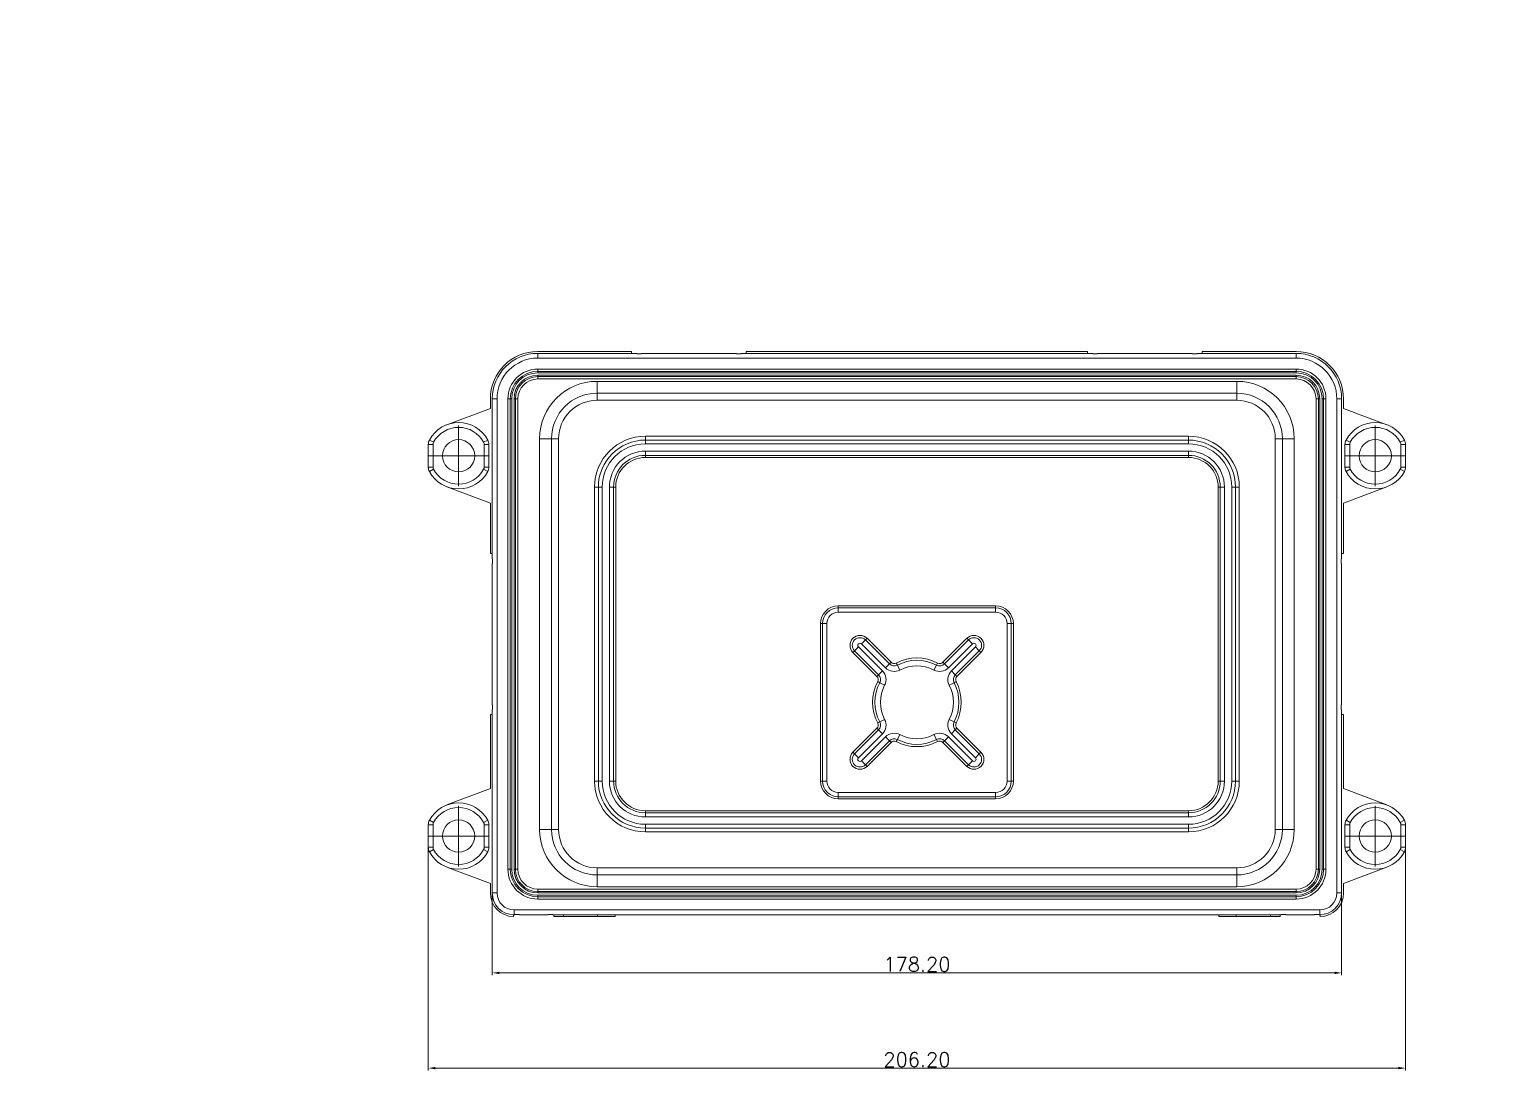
# Model space of a CAD drawing. Header units: millimetres. Extents: x -894 to 2281, y 379 to 1725.
# Drawn here: x 1574.9 to 1885.9, y 1086 to 1308.5 of the extents above; entities that cross this region are included whole.
import ezdxf
from ezdxf.lldxf.tags import DXFTag

# ---------------------------------------------------------------- set-up
doc = ezdxf.new("R2010")
doc.units = ezdxf.units.MM
for name, color, linetype, true_color in [('1', 7, 'Continuous', 0xffffff), ('6', 7, 'Continuous', 0xffffff), ('7', 7, 'Continuous', 0xffffff), ('Top', 7, 'Continuous', 0xffffff)]:
    doc.layers.add(name, color=color, linetype=linetype, true_color=true_color)
doc.layers.add('尺寸线层', color=3, linetype='Continuous')
doc.styles.get("Standard").update_dxf_attribs({"font": 'txt', "bigfont": 'gbcbig.shx'})
doc.styles.add('标准', font='txt.shx')
tags = doc.linetypes.add('PHANTOM', pattern=[50.5, 18, -6.5, 6.5, -6.5, 6.5, -6.5]).pattern_tags.tags
tags[14:15] = [DXFTag(74, 4), DXFTag(75, 0), DXFTag(340, '0'), DXFTag(46, 0.0), DXFTag(50, 0.0), DXFTag(44, 0.0), DXFTag(45, 0.0)]
tags[12:13] = [DXFTag(74, 4), DXFTag(75, 0), DXFTag(340, '0'), DXFTag(46, 0.0), DXFTag(50, 0.0), DXFTag(44, 0.0), DXFTag(45, 0.0)]
tags[10:11] = [DXFTag(74, 4), DXFTag(75, 0), DXFTag(340, '0'), DXFTag(46, 0.0), DXFTag(50, 0.0), DXFTag(44, 0.0), DXFTag(45, 0.0)]
tags[8:9] = [DXFTag(74, 4), DXFTag(75, 0), DXFTag(340, '0'), DXFTag(46, 0.0), DXFTag(50, 0.0), DXFTag(44, 0.0), DXFTag(45, 0.0)]
tags[6:7] = [DXFTag(74, 4), DXFTag(75, 0), DXFTag(340, '0'), DXFTag(46, 0.0), DXFTag(50, 0.0), DXFTag(44, 0.0), DXFTag(45, 0.0)]
tags[4:5] = [DXFTag(74, 4), DXFTag(75, 0), DXFTag(340, '0'), DXFTag(46, 0.0), DXFTag(50, 0.0), DXFTag(44, 0.0), DXFTag(45, 0.0)]
doc.dimstyles.get("Standard").update_dxf_attribs({"dimtxt": 3, "dimasz": 1.5, "dimexe": 0.5, "dimexo": 0.05, "dimgap": 0.3, "dimtad": 1, "dimtih": 1, "dimtoh": 1, "dimzin": 0, "dimdsep": 46, "dimtxsty": 'Standard', "dimcen": 0.09, "dimadec": 1, "dimazin": 0, "dimtfac": 1, "dimtmove": 0, "dimatfit": 3, "dimfxl": 1, "dimtolj": 1, "dimtzin": 0, "dimlwd": 13, "dimlwe": 13, "dimarcsym": 0})
doc.dimstyles.new('小粟', dxfattribs={"dimtxt": 2.5, "dimasz": 1.5, "dimexe": 1, "dimexo": 0.05, "dimgap": 0.3, "dimtad": 1, "dimzin": 0, "dimdsep": 46, "dimtxsty": 'Standard', "dimcen": 0.09, "dimadec": 1, "dimazin": 0, "dimtfac": 1, "dimtmove": 0, "dimatfit": 3, "dimfxl": 1, "dimtolj": 1, "dimtzin": 0, "dimlwd": 13, "dimlwe": 13, "dimarcsym": 0})
doc.dimstyles.new('小粟 Standard', dxfattribs={"dimtxt": 3, "dimasz": 1.5, "dimexe": 1, "dimexo": 0.05, "dimgap": 0.3, "dimtad": 1, "dimzin": 0, "dimdsep": 46, "dimtxsty": 'Standard', "dimcen": 0.09, "dimadec": 1, "dimazin": 0, "dimtfac": 1, "dimtmove": 0, "dimatfit": 3, "dimfxl": 1, "dimtolj": 1, "dimtzin": 0, "dimlwd": 13, "dimlwe": 13, "dimarcsym": 0})

# ---------------------------------------------------------------- blocks, each defined once
blk = doc.blocks.new('*D56')
at = {"layer": 'Defpoints', "color": 0}
for p in [(657.88, 1219.91), (776.28, 1219.91), (776.28, 1205.58), (1672.55, 1126.37), (1851.75, 1126.37), (1851.75, 1109.51)]:
    blk.add_point(p, dxfattribs=at)
at = {"layer": '尺寸线层', "color": 0, "lineweight": 13}
for p, q in [((657.88, 1219.86), (657.88, 1204.58)), ((776.28, 1219.86), (776.28, 1204.58)), ((659.38, 1205.58), (774.78, 1205.58)), ((1672.55, 1126.32), (1672.55, 1109.01)), ((1851.75, 1126.32), (1851.75, 1109.01)), ((1674.05, 1109.51), (1850.25, 1109.51))]:
    blk.add_line(p, q, dxfattribs=at)
at = {"layer": '尺寸线层', "color": 0}
for points in [[(659.38, 1205.83), (659.38, 1205.33), (657.88, 1205.58)], [(774.78, 1205.83), (774.78, 1205.33), (776.28, 1205.58)], [(1674.05, 1109.76), (1674.05, 1109.26), (1672.55, 1109.51)], [(1850.25, 1109.76), (1850.25, 1109.26), (1851.75, 1109.51)]]:
    blk.add_solid(points, dxfattribs=at)
at = {"layer": '尺寸线层', "color": 0, "insert": (717.08, 1207.38), "char_height": 3, "attachment_point": 5}
blk.add_mtext('\\A1;118.40', dxfattribs=at)
at = {"layer": '尺寸线层', "color": 0, "lineweight": -3, "insert": (1762.15, 1111.31), "char_height": 3, "attachment_point": 5, "style": '标准'}
blk.add_mtext('\\A1;178.20', dxfattribs=at)
blk = doc.blocks.new('*D57')
at = {"layer": 'Defpoints', "color": 0}
for p in [(-396.13, 1420.34), (-406.84, 1284.54), (-396.13, 1284.54), (1659.05, 1138.37), (1865.25, 1138.37), (1865.25, 1089.42)]:
    blk.add_point(p, dxfattribs=at)
at = {"layer": '尺寸线层', "color": 0, "lineweight": 13}
for p, q in [((-396.18, 1420.34), (-407.84, 1420.34)), ((-406.84, 1418.84), (-406.84, 1286.04)), ((-396.18, 1284.54), (-407.84, 1284.54)), ((1659.05, 1138.32), (1659.05, 1088.92)), ((1865.25, 1138.32), (1865.25, 1088.92)), ((1660.55, 1089.42), (1863.75, 1089.42))]:
    blk.add_line(p, q, dxfattribs=at)
at = {"layer": '尺寸线层', "color": 0}
for points in [[(-407.09, 1418.84), (-406.59, 1418.84), (-406.84, 1420.34)], [(-407.09, 1286.04), (-406.59, 1286.04), (-406.84, 1284.54)], [(1660.55, 1089.67), (1660.55, 1089.17), (1659.05, 1089.42)], [(1863.75, 1089.67), (1863.75, 1089.17), (1865.25, 1089.42)]]:
    blk.add_solid(points, dxfattribs=at)
at = {"layer": '尺寸线层', "color": 0, "insert": (-408.64, 1364.24), "char_height": 3, "attachment_point": 5, "rotation": 90}
blk.add_mtext('\\A1;135.80', dxfattribs=at)
at = {"layer": '尺寸线层', "color": 0, "lineweight": -3, "insert": (1762.15, 1091.22), "char_height": 3, "attachment_point": 5, "style": '标准'}
blk.add_mtext('\\A1;206.20', dxfattribs=at)
blk = doc.blocks.new('*D58')
at = {"layer": 'Defpoints', "color": 0}
for p in [(-289.53, 1433.19), (-289.53, 1271.69), (-235.71, 1271.69), (1837.75, 1057.52), (1825.85, 1020.72), (1880.08, 1020.72)]:
    blk.add_point(p, dxfattribs=at)
at = {"layer": '尺寸线层', "color": 0, "lineweight": 13}
for p, q in [((-289.48, 1433.19), (-234.71, 1433.19)), ((-235.71, 1431.69), (-235.71, 1273.19)), ((-289.48, 1271.69), (-234.71, 1271.69)), ((1837.8, 1057.52), (1881.08, 1057.52)), ((1880.08, 1056.02), (1880.08, 1022.22)), ((1825.9, 1020.72), (1881.08, 1020.72))]:
    blk.add_line(p, q, dxfattribs=at)
at = {"layer": '尺寸线层', "color": 0}
for points in [[(-235.96, 1431.69), (-235.46, 1431.69), (-235.71, 1433.19)], [(-235.96, 1273.19), (-235.46, 1273.19), (-235.71, 1271.69)], [(1879.83, 1056.02), (1880.33, 1056.02), (1880.08, 1057.52)], [(1879.83, 1022.22), (1880.33, 1022.22), (1880.08, 1020.72)]]:
    blk.add_solid(points, dxfattribs=at)
at = {"layer": '尺寸线层', "color": 0, "insert": (-237.51, 1352.44), "char_height": 3, "attachment_point": 5, "rotation": 90}
blk.add_mtext('\\A1;161.50', dxfattribs=at)
at = {"layer": '尺寸线层', "color": 0, "lineweight": -3, "insert": (1878.53, 1039.12), "char_height": 2.5, "attachment_point": 5, "rotation": 90, "style": '标准'}
blk.add_mtext('\\A1;36.80', dxfattribs=at)
blk = doc.blocks.new('*D59')
at = {"layer": 'Defpoints', "color": 0}
for p in [(-333.38, 1285.54), (-337.63, 1261.15), (-333.38, 1253.89), (1660.05, 1057.72), (1643.88, 1020.72), (1698.45, 1020.72)]:
    blk.add_point(p, dxfattribs=at)
at = {"layer": '尺寸线层', "color": 0, "lineweight": 13}
for p, q in [((-333.38, 1285.49), (-333.38, 1252.89)), ((-337.63, 1261.1), (-337.63, 1252.89)), ((-337.63, 1253.89), (-349.25, 1253.89)), ((-334.88, 1253.89), (-336.13, 1253.89)), ((1660, 1057.72), (1642.88, 1057.72)), ((1643.88, 1056.22), (1643.88, 1022.22)), ((1698.4, 1020.72), (1642.88, 1020.72))]:
    blk.add_line(p, q, dxfattribs=at)
at = {"layer": '尺寸线层', "color": 0}
for points in [[(-336.13, 1254.14), (-336.13, 1253.64), (-337.63, 1253.89)], [(-334.88, 1254.14), (-334.88, 1253.64), (-333.38, 1253.89)], [(1643.63, 1056.22), (1644.13, 1056.22), (1643.88, 1057.72)], [(1643.63, 1022.22), (1644.13, 1022.22), (1643.88, 1020.72)]]:
    blk.add_solid(points, dxfattribs=at)
at = {"layer": '尺寸线层', "color": 0, "insert": (-344.45, 1255.69), "char_height": 3, "attachment_point": 5}
blk.add_mtext('\\A1;4.25', dxfattribs=at)
at = {"layer": '尺寸线层', "color": 0, "lineweight": -3, "insert": (1642.33, 1039.22), "char_height": 2.5, "attachment_point": 5, "rotation": 90, "style": '标准'}
blk.add_mtext('\\A1;37.00', dxfattribs=at)
blk = doc.blocks.new('*D60')
at = {"layer": 'Defpoints', "color": 0}
for p in [(-332.98, 1276.84), (-337.63, 1262.26), (-332.98, 1241.98), (1932.55, 1240.17), (1908.38, 1121.77), (1932.55, 1121.77)]:
    blk.add_point(p, dxfattribs=at)
at = {"layer": '尺寸线层', "color": 0, "lineweight": 13}
for p, q in [((-332.98, 1276.79), (-332.98, 1240.98)), ((-337.63, 1262.21), (-337.63, 1240.98)), ((-337.63, 1241.98), (-350.3, 1241.98)), ((-334.48, 1241.98), (-336.13, 1241.98)), ((1932.5, 1240.17), (1907.38, 1240.17)), ((1908.38, 1238.67), (1908.38, 1123.27)), ((1932.5, 1121.77), (1907.38, 1121.77))]:
    blk.add_line(p, q, dxfattribs=at)
at = {"layer": '尺寸线层', "color": 0}
for points in [[(-336.13, 1242.23), (-336.13, 1241.73), (-337.63, 1241.98)], [(-334.48, 1242.23), (-334.48, 1241.73), (-332.98, 1241.98)], [(1908.13, 1238.67), (1908.63, 1238.67), (1908.38, 1240.17)], [(1908.13, 1123.27), (1908.63, 1123.27), (1908.38, 1121.77)]]:
    blk.add_solid(points, dxfattribs=at)
at = {"layer": '尺寸线层', "color": 0, "insert": (-345.5, 1243.78), "char_height": 3, "attachment_point": 5}
blk.add_mtext('\\A1;4.65', dxfattribs=at)
at = {"layer": '尺寸线层', "color": 0, "lineweight": -3, "insert": (1906.83, 1180.97), "char_height": 2.5, "attachment_point": 5, "rotation": 90, "style": '标准'}
blk.add_mtext('\\A1;118.40', dxfattribs=at)
blk = doc.blocks.new('*D61')
at = {"layer": 'Defpoints', "color": 0}
for p in [(-300.03, 1457.66), (-300.03, 1449.14), (-337.63, 1442.65), (1938.05, 1240.57), (1963.25, 1121.37), (1973.87, 1121.37)]:
    blk.add_point(p, dxfattribs=at)
at = {"layer": '尺寸线层', "color": 0, "lineweight": 13}
for p, q in [((-337.63, 1442.7), (-337.63, 1458.66)), ((-300.03, 1449.19), (-300.03, 1458.66)), ((-336.13, 1457.66), (-301.53, 1457.66)), ((1938.1, 1240.57), (1974.87, 1240.57)), ((1973.87, 1239.07), (1973.87, 1122.87)), ((1963.3, 1121.37), (1974.87, 1121.37))]:
    blk.add_line(p, q, dxfattribs=at)
at = {"layer": '尺寸线层', "color": 0}
for points in [[(-336.13, 1457.91), (-336.13, 1457.41), (-337.63, 1457.66)], [(-301.53, 1457.91), (-301.53, 1457.41), (-300.03, 1457.66)], [(1973.62, 1239.07), (1974.12, 1239.07), (1973.87, 1240.57)], [(1973.62, 1122.87), (1974.12, 1122.87), (1973.87, 1121.37)]]:
    blk.add_solid(points, dxfattribs=at)
at = {"layer": '尺寸线层', "color": 0, "insert": (-318.83, 1459.46), "char_height": 3, "attachment_point": 5, "style": '标准'}
blk.add_mtext('\\A1;37.60%%P0.15', dxfattribs=at)
at = {"layer": '尺寸线层', "color": 0, "lineweight": -3, "insert": (1972.32, 1180.97), "char_height": 2.5, "attachment_point": 5, "rotation": 90, "style": '标准'}
blk.add_mtext('\\A1;119.20', dxfattribs=at)

msp = doc.modelspace()

# ---------------------------------------------------------------- linework, layer by layer
at = {"layer": '1', "color": 5, "linetype": 'PHANTOM', "lineweight": 13, "ltscale": 0.16}
for p, q in [((1659.048, 1218.574), (1671.848, 1218.574)), ((1852.448, 1218.574), (1865.248, 1218.574)), ((1659.048, 1138.374), (1671.848, 1138.374)), ((1852.448, 1138.374), (1865.248, 1138.374))]:
    msp.add_line(p, q, dxfattribs=at)
at = {"layer": '6', "color": 7, "linetype": 'Continuous', "lineweight": 20}
for p, q in [((1701.948, 1240.574), (1682.148, 1240.574)), ((1701.948, 1240.574), (1701.948, 1240.174)), ((1726.148, 1240.174), (1726.148, 1240.574)), ((1726.148, 1240.574), (1798.148, 1240.574)), ((1798.148, 1240.174), (1798.148, 1240.574)), ((1822.348, 1240.574), (1822.348, 1240.174)), ((1822.348, 1240.574), (1842.148, 1240.574)), ((1672.148, 1228.574), (1662.983, 1225.126)), ((1672.148, 1230.574), (1672.148, 1228.574)), ((1852.148, 1230.574), (1852.148, 1228.574)), ((1852.148, 1228.574), (1861.313, 1225.126)), ((1659.048, 1216.199), (1659.048, 1220.949)), ((1671.848, 1220.949), (1671.848, 1216.199)), ((1852.448, 1216.199), (1852.448, 1220.949)), ((1865.248, 1220.949), (1865.248, 1216.199)), ((1662.983, 1212.022), (1672.148, 1208.574)), ((1861.313, 1212.022), (1852.148, 1208.574)), ((1672.148, 1208.574), (1672.148, 1197.974)), ((1852.148, 1208.574), (1852.148, 1197.974)), ((1672.548, 1197.974), (1672.148, 1197.974)), ((1851.748, 1197.974), (1852.148, 1197.974)), ((1672.148, 1163.974), (1672.148, 1148.374)), ((1672.548, 1163.974), (1672.148, 1163.974)), ((1851.748, 1163.974), (1852.148, 1163.974)), ((1852.148, 1163.974), (1852.148, 1148.374)), ((1662.983, 1144.926), (1672.148, 1148.374)), ((1861.313, 1144.926), (1852.148, 1148.374)), ((1659.048, 1135.999), (1659.048, 1140.749)), ((1671.848, 1140.749), (1671.848, 1135.999)), ((1852.448, 1135.999), (1852.448, 1140.749)), ((1865.248, 1140.749), (1865.248, 1135.999)), ((1672.148, 1128.374), (1662.983, 1131.822)), ((1852.148, 1128.374), (1861.313, 1131.822)), ((1672.148, 1128.374), (1672.148, 1126.373)), ((1852.148, 1128.374), (1852.148, 1126.373)), ((1677.048, 1121.374), (1677.048, 1121.775)), ((1685.507, 1121.374), (1685.507, 1121.774)), ((1687.569, 1121.374), (1685.507, 1121.374)), ((1687.569, 1121.374), (1687.569, 1121.774)), ((1687.569, 1121.374), (1694.783, 1121.374)), ((1694.783, 1121.374), (1694.783, 1121.774)), ((1694.783, 1121.374), (1698.448, 1121.374)), ((1698.448, 1121.374), (1698.448, 1121.774)), ((1825.848, 1121.374), (1825.848, 1121.774)), ((1829.513, 1121.374), (1825.848, 1121.374)), ((1829.513, 1121.374), (1829.513, 1121.774)), ((1836.727, 1121.374), (1829.513, 1121.374)), ((1836.727, 1121.374), (1836.727, 1121.774)), ((1836.727, 1121.374), (1838.789, 1121.374)), ((1838.789, 1121.374), (1838.789, 1121.774)), ((1847.248, 1121.374), (1847.248, 1121.775))]:
    msp.add_line(p, q, dxfattribs=at)
at = {"layer": '6', "color": 155, "linetype": 'Continuous', "lineweight": 13}
for p, q in [((1659.048, 1220.949), (1660.048, 1220.949)), ((1659.288, 1221.899), (1660.168, 1221.424)), ((1660.048, 1220.949), (1660.048, 1216.199)), ((1671.608, 1221.899), (1670.728, 1221.424)), ((1670.848, 1216.199), (1670.848, 1220.949)), ((1670.848, 1220.949), (1671.848, 1220.949)), ((1853.448, 1220.949), (1852.448, 1220.949)), ((1852.688, 1221.899), (1853.568, 1221.424)), ((1853.448, 1220.949), (1853.448, 1216.199)), ((1865.008, 1221.899), (1864.128, 1221.424)), ((1864.248, 1216.199), (1864.248, 1220.949)), ((1865.248, 1220.949), (1864.248, 1220.949)), ((1659.048, 1216.199), (1660.048, 1216.199)), ((1670.848, 1216.199), (1671.848, 1216.199)), ((1853.448, 1216.199), (1852.448, 1216.199)), ((1865.248, 1216.199), (1864.248, 1216.199)), ((1659.288, 1215.249), (1660.168, 1215.724)), ((1671.608, 1215.249), (1670.728, 1215.724)), ((1852.688, 1215.249), (1853.568, 1215.724)), ((1865.008, 1215.249), (1864.128, 1215.724)), ((1659.288, 1141.699), (1660.168, 1141.224)), ((1671.608, 1141.699), (1670.728, 1141.224)), ((1852.688, 1141.699), (1853.568, 1141.224)), ((1865.008, 1141.699), (1864.128, 1141.224)), ((1659.048, 1140.749), (1660.048, 1140.749)), ((1660.048, 1140.749), (1660.048, 1135.999)), ((1670.848, 1135.999), (1670.848, 1140.749)), ((1670.848, 1140.749), (1671.848, 1140.749)), ((1852.448, 1140.749), (1853.448, 1140.749)), ((1853.448, 1140.749), (1853.448, 1135.999)), ((1864.248, 1135.999), (1864.248, 1140.749)), ((1864.248, 1140.749), (1865.248, 1140.749)), ((1659.048, 1135.999), (1660.048, 1135.999)), ((1659.288, 1135.049), (1660.168, 1135.524)), ((1671.608, 1135.049), (1670.728, 1135.524)), ((1670.848, 1135.999), (1671.848, 1135.999)), ((1852.448, 1135.999), (1853.448, 1135.999)), ((1852.688, 1135.049), (1853.568, 1135.524)), ((1865.008, 1135.049), (1864.128, 1135.524)), ((1864.248, 1135.999), (1865.248, 1135.999))]:
    msp.add_line(p, q, dxfattribs=at)
at = {"layer": '6', "color": 7, "linetype": 'Continuous', "lineweight": 20, "extrusion": (0, 0, -1)}
for centre in [(-1665.448, 1218.574), (-1858.848, 1138.374)]:
    msp.add_circle(centre, 3.4, dxfattribs=at)
at = {"layer": '6', "color": 7, "linetype": 'Continuous', "lineweight": 20}
for centre in [(1858.848, 1218.574), (1665.448, 1138.374)]:
    msp.add_circle(centre, 3.4, dxfattribs=at)
for centre, radius, start, end in [((1682.148, 1230.574), 10, 90, 180), ((1842.148, 1230.574), 10, 0, 90), ((1677.148, 1126.373), 5, 180, 268.85401), ((1847.148, 1126.373), 5, 271.14599, 0)]:
    msp.add_arc(centre, radius, start, end, dxfattribs=at)
at = {"layer": '6', "color": 7, "linetype": 'Continuous', "lineweight": 20, "extrusion": (0, 0, -1)}
for centre, radius, start, end in [((-1665.448, 1218.574), 7, 28.35764, 151.64236), ((-1858.848, 1218.574), 7, 28.35764, 151.64236), ((-1661.048, 1220.949), 2, 0, 28.35764), ((-1669.848, 1220.949), 2, 151.64236, 180), ((-1854.448, 1220.949), 2, 0, 28.35764), ((-1863.248, 1220.949), 2, 151.64236, 180), ((-1661.048, 1216.199), 2, 331.64236, 0), ((-1669.848, 1216.199), 2, 180, 208.35764), ((-1854.448, 1216.199), 2, 331.64236, 0), ((-1863.248, 1216.199), 2, 180, 208.35764), ((-1665.448, 1218.574), 7, 208.35764, 331.64236), ((-1858.848, 1218.574), 7, 208.35764, 331.64236), ((-1665.448, 1138.374), 7, 28.35764, 151.64236), ((-1858.848, 1138.374), 7, 28.35764, 151.64236), ((-1661.048, 1140.749), 2, 0, 28.35764), ((-1669.848, 1140.749), 2, 151.64236, 180), ((-1854.448, 1140.749), 2, 0, 28.35764), ((-1863.248, 1140.749), 2, 151.64236, 180), ((-1661.048, 1135.999), 2, 331.64236, 0), ((-1669.848, 1135.999), 2, 180, 208.35764), ((-1854.448, 1135.999), 2, 331.64236, 0), ((-1863.248, 1135.999), 2, 180, 208.35764), ((-1665.448, 1138.374), 7, 208.35764, 331.64236), ((-1858.848, 1138.374), 7, 208.35764, 331.64236)]:
    msp.add_arc(centre, radius, start, end, dxfattribs=at)
at = {"layer": '6', "color": 155, "linetype": 'Continuous', "lineweight": 13}
for centre, radius, start, end in [((1665.448, 1218.574), 6, 28.35764, 151.64236), ((1858.848, 1218.574), 6, 28.35764, 151.64236), ((1661.048, 1220.949), 1, 151.64236, 180), ((1669.848, 1220.949), 1, 0, 28.35764), ((1854.448, 1220.949), 1, 151.64236, 180), ((1863.248, 1220.949), 1, 0, 28.35764), ((1661.048, 1216.199), 1, 180, 208.35764), ((1669.848, 1216.199), 1, 331.64236, 0), ((1854.448, 1216.199), 1, 180, 208.35764), ((1863.248, 1216.199), 1, 331.64236, 0), ((1665.448, 1218.574), 6, 208.35764, 331.64236), ((1858.848, 1218.574), 6, 208.35764, 331.64236), ((1665.448, 1138.374), 6, 28.35764, 151.64236), ((1858.848, 1138.374), 6, 28.35764, 151.64236), ((1661.048, 1140.749), 1, 151.64236, 180), ((1669.848, 1140.749), 1, 0, 28.35764), ((1854.448, 1140.749), 1, 151.64236, 180), ((1863.248, 1140.749), 1, 0, 28.35764), ((1661.048, 1135.999), 1, 180, 208.35764), ((1665.448, 1138.374), 6, 208.35764, 331.64236), ((1669.848, 1135.999), 1, 331.64236, 0), ((1854.448, 1135.999), 1, 180, 208.35764), ((1858.848, 1138.374), 6, 208.35764, 331.64236), ((1863.248, 1135.999), 1, 331.64236, 0)]:
    msp.add_arc(centre, radius, start, end, dxfattribs=at)
at = {"layer": '7', "color": 155, "linetype": 'Continuous', "lineweight": 13}
for p, q in [((1682.148, 1239.174), (1682.148, 1240.174)), ((1842.148, 1239.174), (1682.148, 1239.174)), ((1842.148, 1239.174), (1842.148, 1240.174)), ((1682.148, 1236.374), (1682.148, 1236.874)), ((1682.148, 1236.874), (1842.148, 1236.874)), ((1682.148, 1236.074), (1682.148, 1236.374)), ((1842.148, 1236.074), (1682.148, 1236.074)), ((1682.148, 1235.274), (1682.148, 1235.574)), ((1682.148, 1235.574), (1842.148, 1235.574)), ((1682.148, 1235.274), (1682.148, 1234.774)), ((1842.148, 1234.774), (1682.148, 1234.774)), ((1842.148, 1236.374), (1842.148, 1236.874)), ((1842.148, 1236.074), (1842.148, 1236.374)), ((1842.148, 1235.274), (1842.148, 1235.574)), ((1842.148, 1235.274), (1842.148, 1234.774)), ((1694.648, 1231.774), (1694.648, 1234.274)), ((1694.648, 1234.274), (1829.648, 1234.274)), ((1694.648, 1230.274), (1694.648, 1231.774)), ((1829.648, 1231.774), (1829.648, 1234.274)), ((1829.648, 1230.274), (1829.648, 1231.774)), ((1672.548, 1230.574), (1673.548, 1230.574)), ((1673.548, 1126.374), (1673.548, 1230.574)), ((1675.848, 1230.574), (1675.848, 1131.374)), ((1676.348, 1230.574), (1675.848, 1230.574)), ((1676.648, 1230.574), (1676.348, 1230.574)), ((1676.648, 1131.374), (1676.648, 1230.574)), ((1677.148, 1230.574), (1677.148, 1131.374)), ((1677.448, 1230.574), (1677.148, 1230.574)), ((1677.448, 1230.574), (1677.948, 1230.574)), ((1677.948, 1131.374), (1677.948, 1230.574)), ((1829.648, 1230.274), (1694.648, 1230.274)), ((1846.348, 1131.374), (1846.348, 1230.574)), ((1846.848, 1230.574), (1846.348, 1230.574)), ((1846.848, 1230.574), (1847.148, 1230.574)), ((1847.148, 1230.574), (1847.148, 1131.374)), ((1847.648, 1131.374), (1847.648, 1230.574)), ((1847.648, 1230.574), (1847.948, 1230.574)), ((1847.948, 1230.574), (1848.448, 1230.574)), ((1848.448, 1230.574), (1848.448, 1131.374)), ((1850.748, 1126.374), (1850.748, 1230.574)), ((1851.748, 1230.574), (1850.748, 1230.574)), ((1704.848, 1221.894), (1704.848, 1222.694)), ((1704.848, 1222.694), (1819.448, 1222.694)), ((1819.448, 1221.894), (1819.448, 1222.694)), ((1682.548, 1222.174), (1682.548, 1139.774)), ((1682.548, 1222.174), (1685.048, 1222.174)), ((1686.548, 1222.174), (1685.048, 1222.174)), ((1686.548, 1139.774), (1686.548, 1222.174)), ((1704.848, 1221.094), (1704.848, 1221.894)), ((1819.448, 1221.894), (1704.848, 1221.894)), ((1819.448, 1221.094), (1704.848, 1221.094)), ((1704.848, 1218.669), (1704.848, 1219.554)), ((1704.848, 1219.554), (1819.448, 1219.554)), ((1819.448, 1221.094), (1819.448, 1221.894)), ((1819.448, 1218.669), (1819.448, 1219.554)), ((1837.748, 1139.774), (1837.748, 1222.174)), ((1837.748, 1222.174), (1839.248, 1222.174)), ((1841.748, 1222.174), (1839.248, 1222.174)), ((1841.748, 1222.174), (1841.748, 1139.774)), ((1704.848, 1218.669), (1704.848, 1218.227)), ((1704.848, 1218.669), (1819.448, 1218.669)), ((1819.448, 1218.227), (1704.848, 1218.227)), ((1819.448, 1218.669), (1819.448, 1218.227)), ((1694.128, 1211.974), (1694.128, 1149.974)), ((1694.928, 1211.974), (1694.128, 1211.974)), ((1694.928, 1149.974), (1694.928, 1211.974)), ((1694.928, 1211.974), (1695.728, 1211.974)), ((1695.728, 1149.974), (1695.728, 1211.974)), ((1697.268, 1211.974), (1697.268, 1149.974)), ((1697.268, 1211.974), (1698.153, 1211.974)), ((1698.153, 1211.974), (1698.153, 1149.974)), ((1698.153, 1211.974), (1698.595, 1211.974)), ((1698.595, 1149.974), (1698.595, 1211.974)), ((1825.701, 1149.974), (1825.701, 1211.974)), ((1826.144, 1211.974), (1825.701, 1211.974)), ((1826.144, 1211.974), (1826.144, 1149.974)), ((1827.028, 1211.974), (1826.144, 1211.974)), ((1827.028, 1211.974), (1827.028, 1149.974)), ((1828.568, 1149.974), (1828.568, 1211.974)), ((1829.368, 1211.974), (1828.568, 1211.974)), ((1829.368, 1149.974), (1829.368, 1211.974)), ((1829.368, 1211.974), (1830.168, 1211.974)), ((1830.168, 1211.974), (1830.168, 1149.974)), ((1745.548, 1186.921), (1778.748, 1186.921)), ((1745.548, 1186.479), (1745.548, 1186.921)), ((1745.548, 1185.594), (1745.548, 1186.479)), ((1778.748, 1186.479), (1745.548, 1186.479)), ((1778.748, 1185.594), (1745.548, 1185.594)), ((1778.748, 1186.479), (1778.748, 1186.921)), ((1778.748, 1185.594), (1778.748, 1186.479)), ((1741.801, 1183.174), (1741.801, 1149.974)), ((1742.244, 1183.174), (1741.801, 1183.174)), ((1742.244, 1149.974), (1742.244, 1183.174)), ((1742.244, 1183.174), (1743.128, 1183.174)), ((1743.128, 1149.974), (1743.128, 1183.174)), ((1781.168, 1149.974), (1781.168, 1183.174)), ((1782.053, 1183.174), (1781.168, 1183.174)), ((1782.053, 1149.974), (1782.053, 1183.174)), ((1782.053, 1183.174), (1782.495, 1183.174)), ((1782.495, 1183.174), (1782.495, 1149.974)), ((1750.446, 1178.913), (1751.27, 1179.738)), ((1750.446, 1178.913), (1755.51, 1173.849)), ((1751.27, 1179.738), (1751.614, 1180.081)), ((1751.27, 1179.738), (1756.335, 1174.673)), ((1756.678, 1175.017), (1751.614, 1180.081)), ((1767.618, 1175.017), (1772.682, 1180.081)), ((1773.026, 1179.738), (1767.962, 1174.673)), ((1773.851, 1178.913), (1768.787, 1173.849)), ((1773.026, 1179.738), (1772.682, 1180.081)), ((1773.851, 1178.913), (1773.026, 1179.738)), ((1748.984, 1177.452), (1748.641, 1177.108)), ((1748.641, 1177.108), (1753.705, 1172.044)), ((1748.984, 1177.452), (1749.809, 1178.277)), ((1754.049, 1172.388), (1748.984, 1177.452)), ((1754.873, 1173.212), (1749.809, 1178.277)), ((1769.423, 1173.212), (1774.487, 1178.277)), ((1770.248, 1172.388), (1775.312, 1177.452)), ((1775.656, 1177.108), (1770.591, 1172.044)), ((1775.312, 1177.452), (1774.487, 1178.277)), ((1775.312, 1177.452), (1775.656, 1177.108)), ((1754.049, 1172.388), (1754.873, 1173.212)), ((1755.51, 1173.849), (1756.335, 1174.673)), ((1756.335, 1174.673), (1756.678, 1175.017)), ((1758.016, 1174.419), (1757.79, 1174.849)), ((1758.56, 1173.387), (1758.016, 1174.419)), ((1765.736, 1173.387), (1766.28, 1174.419)), ((1766.28, 1174.419), (1766.506, 1174.849)), ((1767.962, 1174.673), (1767.618, 1175.017)), ((1768.787, 1173.849), (1767.962, 1174.673)), ((1770.248, 1172.388), (1769.423, 1173.212)), ((1754.049, 1172.388), (1753.705, 1172.044)), ((1753.874, 1170.932), (1754.303, 1170.706)), ((1754.303, 1170.706), (1755.335, 1170.162)), ((1769.993, 1170.706), (1768.961, 1170.162)), ((1770.423, 1170.932), (1769.993, 1170.706)), ((1770.248, 1172.388), (1770.591, 1172.044)), ((1753.705, 1161.104), (1748.641, 1156.04)), ((1748.984, 1155.696), (1754.049, 1160.76)), ((1753.705, 1161.104), (1754.049, 1160.76)), ((1753.874, 1162.216), (1754.303, 1162.442)), ((1754.049, 1160.76), (1754.873, 1159.936)), ((1754.303, 1162.442), (1755.335, 1162.986)), ((1769.993, 1162.442), (1768.961, 1162.986)), ((1770.248, 1160.76), (1769.423, 1159.936)), ((1770.423, 1162.216), (1769.993, 1162.442)), ((1770.591, 1161.104), (1770.248, 1160.76)), ((1775.312, 1155.696), (1770.248, 1160.76)), ((1770.591, 1161.104), (1775.656, 1156.04)), ((1749.809, 1154.871), (1754.873, 1159.936)), ((1755.51, 1159.299), (1750.446, 1154.235)), ((1756.335, 1158.474), (1751.27, 1153.41)), ((1751.614, 1153.067), (1756.678, 1158.131)), ((1756.335, 1158.474), (1755.51, 1159.299)), ((1756.678, 1158.131), (1756.335, 1158.474)), ((1757.79, 1158.299), (1758.016, 1158.729)), ((1758.016, 1158.729), (1758.56, 1159.761)), ((1766.28, 1158.729), (1765.736, 1159.761)), ((1766.506, 1158.299), (1766.28, 1158.729)), ((1767.618, 1158.131), (1767.962, 1158.474)), ((1772.682, 1153.067), (1767.618, 1158.131)), ((1767.962, 1158.474), (1768.787, 1159.299)), ((1767.962, 1158.474), (1773.026, 1153.41)), ((1768.787, 1159.299), (1773.851, 1154.235)), ((1774.487, 1154.871), (1769.423, 1159.936)), ((1748.641, 1156.04), (1748.984, 1155.696)), ((1748.984, 1155.696), (1749.809, 1154.871)), ((1751.27, 1153.41), (1750.446, 1154.235)), ((1773.026, 1153.41), (1773.851, 1154.235)), ((1775.312, 1155.696), (1774.487, 1154.871)), ((1775.656, 1156.04), (1775.312, 1155.696)), ((1751.614, 1153.067), (1751.27, 1153.41)), ((1772.682, 1153.067), (1773.026, 1153.41)), ((1694.128, 1149.974), (1694.928, 1149.974)), ((1694.928, 1149.974), (1695.728, 1149.974)), ((1697.268, 1149.974), (1698.153, 1149.974)), ((1698.153, 1149.974), (1698.595, 1149.974)), ((1742.244, 1149.974), (1741.801, 1149.974)), ((1742.244, 1149.974), (1743.128, 1149.974)), ((1782.053, 1149.974), (1781.168, 1149.974)), ((1782.053, 1149.974), (1782.495, 1149.974)), ((1826.144, 1149.974), (1825.701, 1149.974)), ((1827.028, 1149.974), (1826.144, 1149.974)), ((1829.368, 1149.974), (1828.568, 1149.974)), ((1830.168, 1149.974), (1829.368, 1149.974)), ((1745.548, 1146.669), (1745.548, 1147.554)), ((1745.548, 1147.554), (1778.748, 1147.554)), ((1745.548, 1146.227), (1745.548, 1146.669)), ((1745.548, 1146.669), (1778.748, 1146.669)), ((1778.748, 1146.227), (1745.548, 1146.227)), ((1778.748, 1146.669), (1778.748, 1147.554)), ((1778.748, 1146.227), (1778.748, 1146.669)), ((1704.848, 1143.279), (1704.848, 1143.721)), ((1704.848, 1143.721), (1819.448, 1143.721)), ((1704.848, 1142.394), (1704.848, 1143.279)), ((1819.448, 1143.279), (1704.848, 1143.279)), ((1819.448, 1142.394), (1704.848, 1142.394)), ((1819.448, 1143.279), (1819.448, 1143.721)), ((1819.448, 1142.394), (1819.448, 1143.279)), ((1682.548, 1139.774), (1685.048, 1139.774)), ((1686.548, 1139.774), (1685.048, 1139.774)), ((1704.848, 1140.054), (1704.848, 1140.854)), ((1704.848, 1140.854), (1819.448, 1140.854)), ((1704.848, 1139.254), (1704.848, 1140.054)), ((1704.848, 1140.054), (1819.448, 1140.054)), ((1819.448, 1139.254), (1704.848, 1139.254)), ((1819.448, 1140.054), (1819.448, 1140.854)), ((1819.448, 1139.254), (1819.448, 1140.054)), ((1837.748, 1139.774), (1839.248, 1139.774)), ((1841.748, 1139.774), (1839.248, 1139.774)), ((1675.848, 1131.374), (1676.348, 1131.374)), ((1676.648, 1131.374), (1676.348, 1131.374)), ((1677.448, 1131.374), (1677.148, 1131.374)), ((1677.448, 1131.374), (1677.948, 1131.374)), ((1694.648, 1130.174), (1694.648, 1131.674)), ((1694.648, 1131.674), (1829.648, 1131.674)), ((1694.648, 1127.674), (1694.648, 1130.174)), ((1829.648, 1130.174), (1829.648, 1131.674)), ((1829.648, 1127.674), (1829.648, 1130.174)), ((1846.848, 1131.374), (1846.348, 1131.374)), ((1846.848, 1131.374), (1847.148, 1131.374)), ((1847.648, 1131.374), (1847.948, 1131.374)), ((1848.448, 1131.374), (1847.948, 1131.374)), ((1672.548, 1126.374), (1673.548, 1126.374)), ((1682.148, 1126.674), (1682.148, 1127.174)), ((1682.148, 1127.174), (1842.148, 1127.174)), ((1682.148, 1126.374), (1682.148, 1126.674)), ((1842.148, 1126.374), (1682.148, 1126.374)), ((1682.148, 1125.574), (1682.148, 1125.874)), ((1682.148, 1125.874), (1842.148, 1125.874)), ((1829.648, 1127.674), (1694.648, 1127.674)), ((1842.148, 1126.674), (1842.148, 1127.174)), ((1842.148, 1126.374), (1842.148, 1126.674)), ((1842.148, 1125.574), (1842.148, 1125.874)), ((1851.748, 1126.374), (1850.748, 1126.374)), ((1677.148, 1121.774), (1677.148, 1122.774)), ((1677.148, 1122.774), (1847.148, 1122.774)), ((1682.148, 1125.074), (1682.148, 1125.574)), ((1842.148, 1125.074), (1682.148, 1125.074)), ((1842.148, 1125.074), (1842.148, 1125.574)), ((1847.148, 1121.774), (1847.148, 1122.774))]:
    msp.add_line(p, q, dxfattribs=at)
at = {"layer": '7', "color": 7, "linetype": 'Continuous', "lineweight": 20}
for p, q in [((1703.048, 1240.174), (1682.148, 1240.174)), ((1703.048, 1240.174), (1703.048, 1240.09)), ((1704.048, 1240.09), (1703.048, 1240.09)), ((1704.048, 1240.174), (1704.048, 1240.09)), ((1724.048, 1240.174), (1704.048, 1240.174)), ((1724.048, 1240.09), (1724.048, 1240.174)), ((1725.048, 1240.09), (1724.048, 1240.09)), ((1725.048, 1240.09), (1725.048, 1240.174)), ((1725.048, 1240.174), (1799.248, 1240.174)), ((1799.248, 1240.09), (1799.248, 1240.174)), ((1800.248, 1240.09), (1799.248, 1240.09)), ((1800.248, 1240.174), (1820.248, 1240.174)), ((1800.248, 1240.09), (1800.248, 1240.174)), ((1820.248, 1240.174), (1820.248, 1240.09)), ((1821.248, 1240.09), (1820.248, 1240.09)), ((1821.248, 1240.174), (1821.248, 1240.09)), ((1821.248, 1240.174), (1842.148, 1240.174)), ((1682.148, 1236.374), (1842.148, 1236.374)), ((1842.148, 1235.274), (1682.148, 1235.274)), ((1694.648, 1231.774), (1829.648, 1231.774)), ((1672.548, 1230.574), (1672.548, 1196.874)), ((1676.348, 1230.574), (1676.348, 1131.374)), ((1677.448, 1131.374), (1677.448, 1230.574)), ((1846.848, 1131.374), (1846.848, 1230.574)), ((1847.948, 1230.574), (1847.948, 1131.374)), ((1851.748, 1230.574), (1851.748, 1196.874)), ((1685.048, 1222.174), (1685.048, 1139.774)), ((1839.248, 1222.174), (1839.248, 1139.774)), ((1672.632, 1196.874), (1672.548, 1196.874)), ((1672.548, 1195.874), (1672.548, 1166.074)), ((1672.548, 1195.874), (1672.632, 1195.874)), ((1672.632, 1196.874), (1672.632, 1195.874)), ((1851.665, 1196.874), (1851.665, 1195.874)), ((1851.665, 1196.874), (1851.748, 1196.874)), ((1851.748, 1195.874), (1851.665, 1195.874)), ((1851.748, 1195.874), (1851.748, 1166.074)), ((1672.548, 1166.074), (1672.632, 1166.074)), ((1672.548, 1165.074), (1672.548, 1126.374)), ((1672.548, 1165.074), (1672.632, 1165.074)), ((1672.632, 1166.074), (1672.632, 1165.074)), ((1851.665, 1166.074), (1851.665, 1165.074)), ((1851.748, 1166.074), (1851.665, 1166.074)), ((1851.748, 1165.074), (1851.665, 1165.074)), ((1851.748, 1165.074), (1851.748, 1126.374)), ((1829.648, 1130.174), (1694.648, 1130.174)), ((1682.148, 1126.674), (1842.148, 1126.674)), ((1842.148, 1125.574), (1682.148, 1125.574)), ((1677.148, 1121.774), (1677.328, 1121.774)), ((1677.328, 1121.857), (1678.328, 1121.857)), ((1677.328, 1121.774), (1677.328, 1121.857)), ((1678.328, 1121.857), (1678.328, 1121.774)), ((1678.328, 1121.774), (1684.328, 1121.774)), ((1684.328, 1121.857), (1685.328, 1121.857)), ((1684.328, 1121.774), (1684.328, 1121.857)), ((1685.328, 1121.857), (1685.328, 1121.774)), ((1838.969, 1121.774), (1685.328, 1121.774)), ((1838.969, 1121.857), (1839.969, 1121.857)), ((1838.969, 1121.857), (1838.969, 1121.774)), ((1839.969, 1121.774), (1839.969, 1121.857)), ((1845.969, 1121.774), (1839.969, 1121.774)), ((1845.969, 1121.857), (1846.969, 1121.857)), ((1845.969, 1121.857), (1845.969, 1121.774)), ((1846.969, 1121.774), (1846.969, 1121.857)), ((1847.148, 1121.774), (1846.969, 1121.774))]:
    msp.add_line(p, q, dxfattribs=at)
for centre, radius, start, end in [((1682.148, 1230.574), 9.6, 90, 180), ((1682.148, 1230.574), 5.8, 90, 180), ((1842.148, 1230.574), 4.7, 0, 90), ((1694.648, 1222.174), 9.6, 90, 180), ((1694.648, 1139.774), 9.6, 180, 270), ((1682.148, 1131.374), 5.8, 180, 270), ((1842.148, 1131.374), 4.7, 270, 0), ((1677.148, 1126.374), 4.6, 180, 270)]:
    msp.add_arc(centre, radius, start, end, dxfattribs=at)
at = {"layer": '7', "color": 155, "linetype": 'Continuous', "lineweight": 13, "extrusion": (0, 0, -1)}
for centre, radius, start, end in [((-1682.148, 1230.574), 8.6, 0, 90), ((-1682.148, 1230.574), 5.5, 0, 90), ((-1682.148, 1230.574), 4.2, 0, 90), ((-1842.148, 1230.574), 6.3, 90, 180), ((-1842.148, 1230.574), 5, 90, 180), ((-1829.648, 1222.174), 12.1, 90, 180), ((-1694.648, 1222.174), 8.1, 0, 90), ((-1819.448, 1211.974), 10.72, 90, 180), ((-1704.848, 1211.974), 9.92, 0, 90), ((-1704.848, 1211.974), 9.12, 0, 90), ((-1819.448, 1211.974), 7.58, 90, 180), ((-1704.848, 1211.974), 6.253, 0, 90), ((-1819.448, 1211.974), 6.695, 90, 180), ((-1745.548, 1183.174), 3.305, 0, 90), ((-1745.548, 1183.174), 2.42, 0, 90), ((-1778.748, 1183.174), 3.747, 90, 180), ((-1750.127, 1178.595), 1.616, 315, 135), ((-1750.127, 1178.595), 0.45, 315, 135), ((-1774.169, 1178.595), 2.102, 45, 225), ((-1762.148, 1166.574), 9.352, 62.2245, 117.7755), ((-1757.348, 1175.687), 0.948, 242.2245, 315), ((-1766.948, 1175.687), 2.6, 225, 297.7755), ((-1766.948, 1175.687), 1.434, 225, 297.7755), ((-1771.261, 1171.374), 2.6, 332.2245, 45), ((-1762.148, 1166.574), 8.866, 332.2245, 27.7755), ((-1753.035, 1171.374), 0.948, 135, 207.7755), ((-1762.148, 1166.574), 7.7, 332.2245, 27.7755), ((-1771.261, 1171.374), 1.434, 332.2245, 45), ((-1762.148, 1166.574), 9.352, 152.2245, 207.7755), ((-1753.035, 1161.774), 0.948, 152.2245, 225), ((-1766.948, 1157.461), 2.6, 62.2245, 135), ((-1771.261, 1161.774), 2.6, 315, 27.7755), ((-1771.261, 1161.774), 1.434, 315, 27.7755), ((-1757.348, 1157.461), 0.948, 45, 117.7755), ((-1762.148, 1166.574), 9.352, 242.2245, 297.7755), ((-1766.948, 1157.461), 1.434, 62.2245, 135), ((-1750.127, 1154.553), 1.616, 225, 45), ((-1750.127, 1154.553), 0.45, 225, 45), ((-1774.169, 1154.553), 2.102, 135, 315), ((-1704.848, 1149.974), 9.92, 270, 0), ((-1704.848, 1149.974), 9.12, 270, 0), ((-1704.848, 1149.974), 6.253, 270, 0), ((-1745.548, 1149.974), 3.305, 270, 0), ((-1745.548, 1149.974), 2.42, 270, 0), ((-1778.748, 1149.974), 3.747, 180, 270), ((-1819.448, 1149.974), 10.72, 180, 270), ((-1819.448, 1149.974), 6.695, 180, 270), ((-1819.448, 1149.974), 7.58, 180, 270), ((-1694.648, 1139.774), 8.1, 270, 0), ((-1829.648, 1139.774), 12.1, 180, 270), ((-1682.148, 1131.374), 5.5, 270, 0), ((-1682.148, 1131.374), 4.2, 270, 0), ((-1842.148, 1131.374), 6.3, 180, 270), ((-1842.148, 1131.374), 5, 180, 270), ((-1677.148, 1126.374), 3.6, 270, 0)]:
    msp.add_arc(centre, radius, start, end, dxfattribs=at)
at = {"layer": '7', "color": 7, "linetype": 'Continuous', "lineweight": 20, "extrusion": (0, 0, -1)}
for centre, radius, start, end in [((-1842.148, 1230.574), 9.6, 90, 180), ((-1682.148, 1230.574), 4.7, 0, 90), ((-1842.148, 1230.574), 5.8, 90, 180), ((-1829.648, 1222.174), 9.6, 90, 180), ((-1829.648, 1139.774), 9.6, 180, 270), ((-1682.148, 1131.374), 4.7, 270, 0), ((-1842.148, 1131.374), 5.8, 180, 270), ((-1847.148, 1126.374), 4.6, 180, 270)]:
    msp.add_arc(centre, radius, start, end, dxfattribs=at)
at = {"layer": '7', "color": 155, "linetype": 'Continuous', "lineweight": 13}
for centre, radius, start, end in [((1842.148, 1230.574), 8.6, 0, 90), ((1682.148, 1230.574), 6.3, 90, 180), ((1682.148, 1230.574), 5, 90, 180), ((1842.148, 1230.574), 5.5, 0, 90), ((1842.148, 1230.574), 4.2, 0, 90), ((1694.648, 1222.174), 12.1, 90, 180), ((1829.648, 1222.174), 8.1, 0, 90), ((1704.848, 1211.974), 10.72, 90, 180), ((1704.848, 1211.974), 7.58, 90, 180), ((1819.448, 1211.974), 9.92, 0, 90), ((1819.448, 1211.974), 9.12, 0, 90), ((1704.848, 1211.974), 6.695, 90, 180), ((1819.448, 1211.974), 6.253, 0, 90), ((1745.548, 1183.174), 3.747, 90, 180), ((1778.748, 1183.174), 3.305, 0, 90), ((1778.748, 1183.174), 2.42, 0, 90), ((1750.127, 1178.595), 2.102, 45, 225), ((1774.169, 1178.595), 1.616, 315, 135), ((1774.169, 1178.595), 0.45, 315, 135), ((1753.035, 1171.374), 2.6, 332.2245, 45), ((1757.348, 1175.687), 2.6, 225, 297.7755), ((1757.348, 1175.687), 1.434, 225, 297.7755), ((1762.148, 1166.574), 8.866, 62.2245, 117.7755), ((1762.148, 1166.574), 7.7, 62.2245, 117.7755), ((1766.948, 1175.687), 0.948, 242.2245, 315), ((1762.148, 1166.574), 9.352, 152.2245, 207.7755), ((1753.035, 1171.374), 1.434, 332.2245, 45), ((1762.148, 1166.574), 7.7, 332.2245, 27.7755), ((1762.148, 1166.574), 8.866, 332.2245, 27.7755), ((1771.261, 1171.374), 0.948, 135, 207.7755), ((1753.035, 1161.774), 1.434, 315, 27.7755), ((1753.035, 1161.774), 2.6, 315, 27.7755), ((1757.348, 1157.461), 2.6, 62.2245, 135), ((1771.261, 1161.774), 0.948, 152.2245, 225), ((1757.348, 1157.461), 1.434, 62.2245, 135), ((1762.148, 1166.574), 8.866, 242.2245, 297.7755), ((1762.148, 1166.574), 7.7, 242.2245, 297.7755), ((1766.948, 1157.461), 0.948, 45, 117.7755), ((1750.127, 1154.553), 2.102, 135, 315), ((1774.169, 1154.553), 1.616, 225, 45), ((1774.169, 1154.553), 0.45, 225, 45), ((1704.848, 1149.974), 10.72, 180, 270), ((1704.848, 1149.974), 7.58, 180, 270), ((1704.848, 1149.974), 6.695, 180, 270), ((1745.548, 1149.974), 3.747, 180, 270), ((1778.748, 1149.974), 3.305, 270, 0), ((1778.748, 1149.974), 2.42, 270, 0), ((1819.448, 1149.974), 9.92, 270, 0), ((1819.448, 1149.974), 9.12, 270, 0), ((1819.448, 1149.974), 6.253, 270, 0), ((1694.648, 1139.774), 12.1, 180, 270), ((1829.648, 1139.774), 8.1, 270, 0), ((1682.148, 1131.374), 6.3, 180, 270), ((1682.148, 1131.374), 5, 180, 270), ((1842.148, 1131.374), 5.5, 270, 0), ((1842.148, 1131.374), 4.2, 270, 0), ((1847.148, 1126.374), 3.6, 270, 0)]:
    msp.add_arc(centre, radius, start, end, dxfattribs=at)
at = {"layer": 'Top', "color": 5, "linetype": 'PHANTOM', "lineweight": 13, "ltscale": 0.16}
for p, q in [((1665.448, 1212.174), (1665.448, 1224.974)), ((1858.848, 1212.174), (1858.848, 1224.974)), ((1665.448, 1131.974), (1665.448, 1144.774)), ((1858.848, 1131.974), (1858.848, 1144.774))]:
    msp.add_line(p, q, dxfattribs=at)

# ---------------------------------------------------------------- dimensions: what is measured, and where the dimension line sits
at = {"layer": '尺寸线层', "lineweight": -3}
for base, p1, p2, picture, middle in [((1973.869, 1121.374), (1938.049, 1240.574), (1963.249, 1121.374), '*D61', (1973.869, 1180.974)), ((1880.084, 1020.719), (1837.748, 1057.519), (1825.848, 1020.719), '*D58', (1880.084, 1039.119)), ((1643.881, 1020.719), (1660.048, 1057.719), (1698.448, 1020.719), '*D59', (1643.881, 1039.219)), ((1908.38, 1121.774), (1932.549, 1240.174), (1932.549, 1121.774), '*D60', (1908.38, 1180.974))]:
    dim = msp.add_linear_dim(base=base, p1=p1, p2=p2, angle=90, dimstyle='小粟', override={"dimtxsty": '标准'}, dxfattribs=at)
    dim.commit()
    dim.dimension.update_dxf_attribs({"geometry": picture, "text_midpoint": middle, "dimtype": 160})
at = {"layer": '尺寸线层'}
dim = msp.add_linear_dim(base=(-300.031, 1457.656), p1=(-337.631, 1442.651), p2=(-300.031, 1449.144), text='<>%%P0.15', dimstyle='小粟 Standard', override={"dimtxsty": '标准'}, dxfattribs=at)
dim.commit()
dim.dimension.update_dxf_attribs({"geometry": '*D61', "text_midpoint": (-318.831, 1457.656), "dimtype": 160})
for base, p1, p2, picture, middle in [((-235.713, 1271.694), (-289.531, 1433.194), (-289.531, 1271.694), '*D58', (-235.713, 1352.444)), ((-406.843, 1284.544), (-396.126, 1420.344), (-396.126, 1284.544), '*D57', (-406.843, 1364.241))]:
    dim = msp.add_linear_dim(base=base, p1=p1, p2=p2, angle=90, dimstyle='小粟 Standard', dxfattribs=at)
    dim.commit()
    dim.dimension.update_dxf_attribs({"geometry": picture, "text_midpoint": middle, "dimtype": 160})
at = {"layer": '尺寸线层', "lineweight": -3}
dim = msp.add_linear_dim(base=(1865.248, 1089.416), p1=(1659.048, 1138.374), p2=(1865.248, 1138.374), dimstyle='Standard', override={"dimtxsty": '标准'}, dxfattribs=at)
dim.commit()
dim.dimension.update_dxf_attribs({"geometry": '*D57', "text_midpoint": (1762.148, 1091.216)})
at = {"layer": '尺寸线层'}
for base, p1, p2, picture, middle in [((-333.381, 1253.894), (-337.631, 1261.148), (-333.381, 1285.544), '*D59', (-344.446, 1253.894)), ((-332.981, 1241.98), (-337.631, 1262.257), (-332.981, 1276.844), '*D60', (-345.501, 1241.98)), ((776.276, 1205.579), (657.876, 1219.915), (776.276, 1219.915), '*D56', (717.076, 1205.579))]:
    dim = msp.add_linear_dim(base=base, p1=p1, p2=p2, dimstyle='小粟 Standard', dxfattribs=at)
    dim.commit()
    dim.dimension.update_dxf_attribs({"geometry": picture, "text_midpoint": middle, "dimtype": 160})
at = {"layer": '尺寸线层', "lineweight": -3}
dim = msp.add_linear_dim(base=(1851.748, 1109.508), p1=(1672.548, 1126.374), p2=(1851.748, 1126.374), text='178.20', dimstyle='Standard', override={"dimtxsty": '标准'}, dxfattribs=at)
dim.commit()
dim.dimension.update_dxf_attribs({"geometry": '*D56', "text_midpoint": (1762.148, 1111.308)})

doc.saveas('drawing.dxf')
